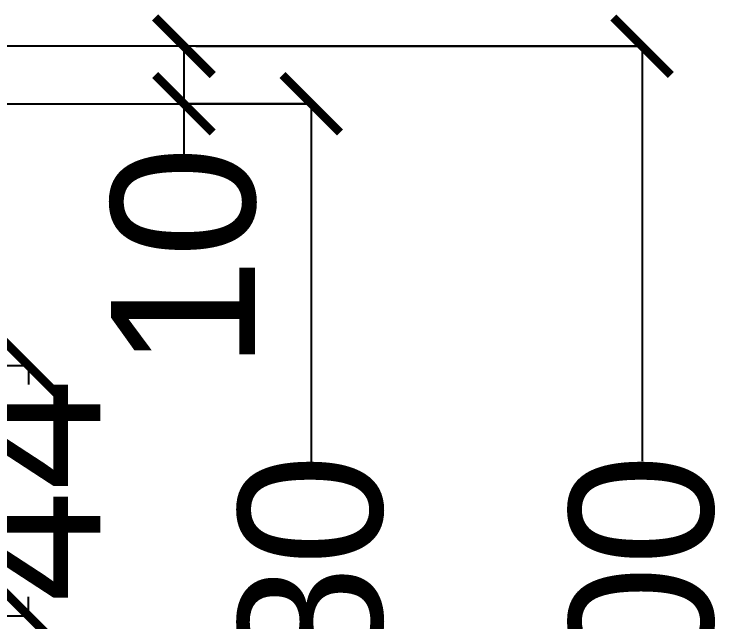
# Model space of a CAD drawing. Header units: inches. Extents: x -713 to 287, y -537 to 251.
# Drawn here: x -286.7 to -161.2, y -391.3 to -285.8 of the extents above; entities that cross this region are included whole.
import ezdxf

# ---------------------------------------------------------------- set-up
doc = ezdxf.new("R2010")
doc.units = ezdxf.units.IN
doc.header["$MEASUREMENT"] = 0
doc.styles.get("Standard").update_dxf_attribs({"font": 'arial.ttf'})
doc.dimstyles.get("Standard").update_dxf_attribs({"dimtxt": 25, "dimasz": 10, "dimexe": 0.18, "dimexo": 0.0625, "dimgap": 0.09, "dimtad": 0, "dimdec": 0, "dimzin": 0, "dimdsep": 46, "dimtxsty": 'Standard', "dimblk": 'ARCHTICK', "dimcen": 10, "dimadec": 0, "dimazin": 0, "dimtfac": 1, "dimtdec": 0, "dimtofl": 0, "dimtmove": 0, "dimatfit": 3, "dimldrblk": 'ARCHTICK', "dimfxl": 1, "dimtolj": 1, "dimtzin": 0, "dimarcsym": 0})

# ---------------------------------------------------------------- blocks, each defined once
blk = doc.blocks.new('_ArchTick')
at = {"color": 0, "linetype": 'ByBlock', "const_width": 0.15}
blk.add_lwpolyline([(-0.5, -0.5), (0.5, 0.5)], dxfattribs=at)
blk = doc.blocks.new('*D17')
at = {"color": 0, "linetype": 'Continuous', "lineweight": -2}
for p, q in [((-345.07, -346.83), (-284.05, -346.83)), ((-284.23, -346.83), (-284.23, -350.13)), ((-284.23, -390.33), (-284.23, -387.03)), ((-345.07, -390.33), (-284.05, -390.33))]:
    blk.add_line(p, q, dxfattribs=at)
at = {"layer": 'Defpoints', "color": 0, "linetype": 'Continuous'}
for p in [(-345.14, -346.83), (-284.23, -346.83), (-345.14, -390.33)]:
    blk.add_point(p, dxfattribs=at)
at = {"color": 0, "linetype": 'Continuous', "lineweight": -2, "xscale": 10, "yscale": 10, "zscale": 10}
for p, rotation in [((-284.23, -346.83), 90), ((-284.23, -390.33), 270)]:
    blk.add_blockref('_ArchTick', p, dxfattribs=dict(at, rotation=rotation))
at = {"color": 0, "linetype": 'Continuous', "insert": (-284.23, -368.58), "char_height": 25, "attachment_point": 5, "rotation": 90}
blk.add_mtext('\\A1;44', dxfattribs=at)
blk = doc.blocks.new('*D20')
at = {"color": 0, "linetype": 'Continuous', "lineweight": -2}
for p, q in [((-345.07, -301.33), (-234.93, -301.33)), ((-235.11, -301.33), (-235.11, -364.84)), ((-235.11, -481.33), (-235.11, -417.82)), ((-345.07, -481.33), (-234.93, -481.33))]:
    blk.add_line(p, q, dxfattribs=at)
at = {"layer": 'Defpoints', "color": 0, "linetype": 'Continuous'}
for p in [(-345.14, -301.33), (-235.11, -301.33), (-345.14, -481.33)]:
    blk.add_point(p, dxfattribs=at)
at = {"color": 0, "linetype": 'Continuous', "lineweight": -2, "xscale": 10, "yscale": 10, "zscale": 10}
for p, rotation in [((-235.11, -301.33), 90), ((-235.11, -481.33), 270)]:
    blk.add_blockref('_ArchTick', p, dxfattribs=dict(at, rotation=rotation))
at = {"color": 0, "linetype": 'Continuous', "insert": (-235.11, -391.33), "char_height": 25, "attachment_point": 5, "rotation": 90}
blk.add_mtext('\\A1;180', dxfattribs=at)
blk = doc.blocks.new('*D21')
at = {"color": 0, "linetype": 'Continuous', "lineweight": -2}
for p, q in [((-255.17, -291.33), (-177.43, -291.33)), ((-177.61, -291.33), (-177.61, -363.45)), ((-177.61, -491.33), (-177.61, -419.21)), ((-255.17, -491.33), (-177.43, -491.33))]:
    blk.add_line(p, q, dxfattribs=at)
at = {"layer": 'Defpoints', "color": 0, "linetype": 'Continuous'}
for p in [(-255.24, -291.33), (-255.24, -491.33), (-177.61, -491.33)]:
    blk.add_point(p, dxfattribs=at)
at = {"color": 0, "linetype": 'Continuous', "lineweight": -2, "xscale": 10, "yscale": 10, "zscale": 10}
for p, rotation in [((-177.61, -291.33), 90), ((-177.61, -491.33), 270)]:
    blk.add_blockref('_ArchTick', p, dxfattribs=dict(at, rotation=rotation))
at = {"color": 0, "linetype": 'Continuous', "insert": (-177.61, -391.33), "char_height": 25, "attachment_point": 5, "rotation": 90}
blk.add_mtext('\\A1;200', dxfattribs=at)
blk = doc.blocks.new('*D23')
at = {"color": 0, "linetype": 'Continuous', "lineweight": -2}
for p, q in [((-177.49, -291.33), (-257.41, -291.33)), ((-257.23, -291.33), (-257.23, -301.33)), ((-235, -301.33), (-257.41, -301.33)), ((-257.23, -301.33), (-257.23, -311.33))]:
    blk.add_line(p, q, dxfattribs=at)
at = {"layer": 'Defpoints', "color": 0, "linetype": 'Continuous'}
for p in [(-177.43, -291.33), (-257.23, -301.33), (-234.93, -301.33)]:
    blk.add_point(p, dxfattribs=at)
at = {"color": 0, "linetype": 'Continuous', "lineweight": -2, "xscale": 10, "yscale": 10, "zscale": 10}
for p, rotation in [((-257.23, -291.33), 90), ((-257.23, -301.33), 270)]:
    blk.add_blockref('_ArchTick', p, dxfattribs=dict(at, rotation=rotation))
at = {"color": 0, "linetype": 'Continuous', "insert": (-257.23, -328.11), "char_height": 25, "attachment_point": 5, "rotation": 90}
blk.add_mtext('\\A1;10', dxfattribs=at)

msp = doc.modelspace()

# ---------------------------------------------------------------- linework, layer by layer
at = {"linetype": 'Continuous'}
msp.add_line((-255.24, -291.33), (-375.89, -291.33), dxfattribs=at)

# ---------------------------------------------------------------- dimensions: what is measured, and where the dimension line sits
for base, p1, p2, picture, middle in [((-257.23, -301.33), (-177.43, -291.33), (-234.93, -301.33), '*D23', (-257.23, -328.11)), ((-177.61, -491.33), (-255.24, -291.33), (-255.24, -491.33), '*D21', (-177.61, -391.33)), ((-235.11, -301.33), (-345.14, -481.33), (-345.14, -301.33), '*D20', (-235.11, -391.33)), ((-284.22864297, -346.8327637), (-345.13503423, -390.3327637), (-345.13503423, -346.8327637), '*D17', (-284.22864297, -368.5827637))]:
    dim = msp.add_linear_dim(base=base, p1=p1, p2=p2, angle=90, dimstyle='Standard', dxfattribs=at)
    dim.commit()
    dim.dimension.update_dxf_attribs({"geometry": picture, "text_midpoint": middle})

doc.saveas('drawing.dxf')
